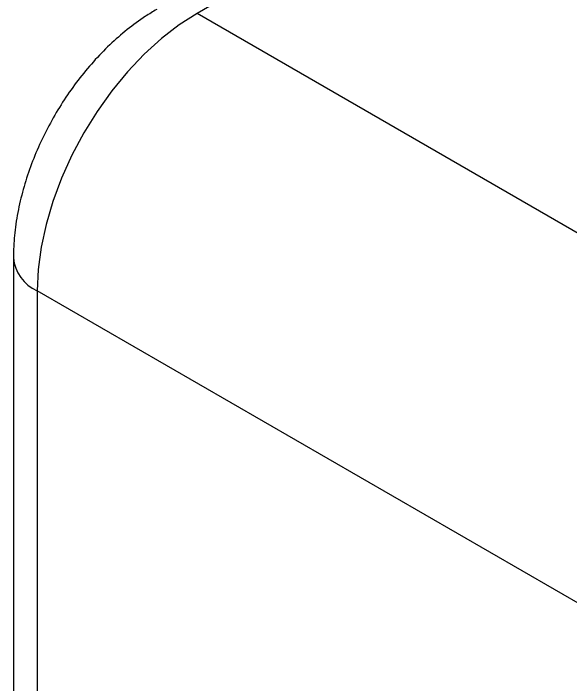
# Model space of a CAD drawing. Extents: x 75 to 2075, y 25 to 1460.
# Drawn here: x 1394 to 1480.2, y 1154.4 to 1258.2 of the extents above; entities that cross this region are included whole.
import ezdxf

# ---------------------------------------------------------------- set-up
doc = ezdxf.new("R2010")
doc.units = 0
doc.header["$LTSCALE"] = 5
doc.linetypes.add('SLD-KATı', pattern=[0])
doc.layers.get('0').update_dxf_attribs({"linetype": 'CONTINUOUS'})

msp = doc.modelspace()

# ---------------------------------------------------------------- linework, layer by layer
at = {"color": 7, "linetype": 'SLD-KATı'}
for p, q in [((1464.826, 1282.658), (1422.4, 1258.165)), ((1508.137, 1208.671), (1422.4, 1258.165)), ((1393.99, 1220.402), (1393.99, 926.447)), ((1483.388, 1165.804), (1397.651, 1215.299)), ((1397.651, 1215.299), (1397.651, 921.345))]:
    msp.add_line(p, q, dxfattribs=at)
at = {"color": 7, "linetype": 'SLD-KATı', "flags": 128}
msp.add_lwpolyline([(1422.4, 1258.165), (1419.629, 1256.386), (1416.893, 1254.27), (1414.226, 1251.843), (1411.662, 1249.136), (1409.233, 1246.184), (1406.969, 1243.022), (1404.9, 1239.692), (1403.051, 1236.235), (1401.445, 1232.694), (1400.102, 1229.114), (1399.04, 1225.54), (1398.272, 1222.017), (1397.807, 1218.589), (1397.651, 1215.299)], dxfattribs=at)
at = {"color": 8, "linetype": 'SLD-KATı'}
msp.add_arc((1400.126, 1220.94), 6.16, 184.98687, 246.3061, dxfattribs=at)
at = {"color": 7, "linetype": 'SLD-KATı'}
msp.add_open_spline([(1416.15, 1258.784), (1415.572, 1258.437), (1414.01, 1257.497), (1411.565, 1255.701), (1408.865, 1253.345), (1406.327, 1250.724), (1403.971, 1247.88), (1401.819, 1244.846), (1399.887, 1241.652), (1398.191, 1238.328), (1396.749, 1234.899), (1395.579, 1231.392), (1394.702, 1227.828), (1394.157, 1224.32), (1393.997, 1221.846), (1393.991, 1220.572), (1393.99, 1220.402)], degree=3, knots=[0, 0, 0, 0, 0.0462181, 0.1249283, 0.2037222, 0.2824154, 0.3607996, 0.4388998, 0.5168725, 0.5949405, 0.673297, 0.7521816, 0.8318447, 0.9124734, 0.9882844, 1, 1, 1, 1], dxfattribs=at)

doc.saveas('drawing.dxf')
